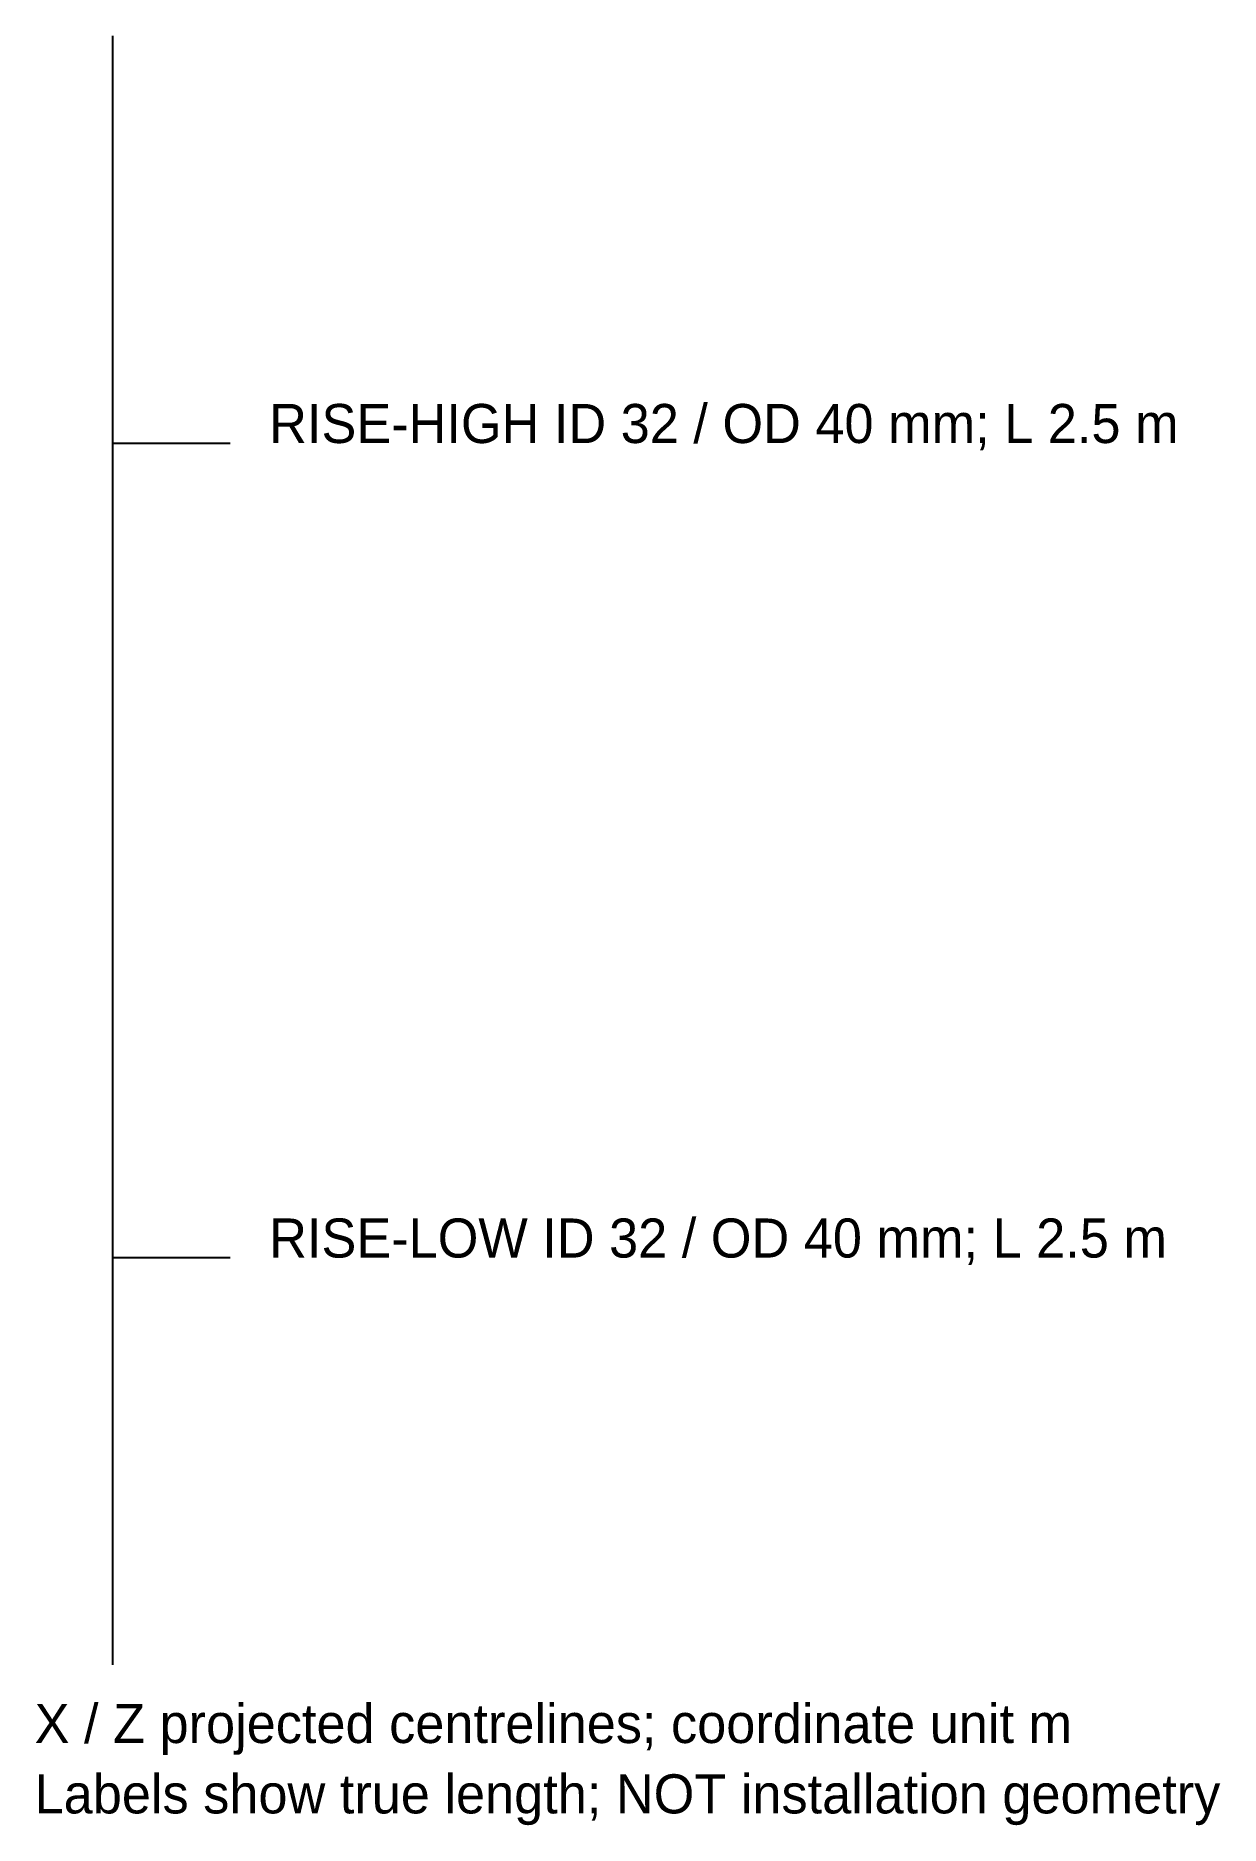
# Model space of a CAD drawing. Header units: metres. Extents: x 0.76 to 4.4, y -0.09 to 5.4.
import ezdxf

# ---------------------------------------------------------------- set-up
doc = ezdxf.new("R2010")
doc.units = ezdxf.units.M
for name, color, linetype in [('BSA_LABEL', 7, 'Continuous'), ('BSA_LEADER', 8, 'Continuous'), ('BSA_PIPE_AXIS', 4, 'Continuous')]:
    doc.layers.add(name, color=color, linetype=linetype)

msp = doc.modelspace()

# ---------------------------------------------------------------- linework, layer by layer
at = {"layer": 'BSA_LEADER'}
for p, q in [((1, 4.15), (1.36, 4.15)), ((1, 1.65), (1.36, 1.65))]:
    msp.add_line(p, q, dxfattribs=at)
at = {"layer": 'BSA_PIPE_AXIS'}
for p, q in [((1, 2.9), (1, 5.4)), ((1, 0.4), (1, 2.9))]:
    msp.add_line(p, q, dxfattribs=at)

# ---------------------------------------------------------------- texts
at = {"layer": 'BSA_LABEL'}
for s, p in [('RISE-HIGH ID 32 / OD 40 mm; L 2.5 m', (1.48, 4.15)), ('RISE-LOW ID 32 / OD 40 mm; L 2.5 m', (1.48, 1.65)), ('X / Z projected centrelines; coordinate unit m', (0.76, 0.16)), ('Labels show true length; NOT installation geometry', (0.76, -0.056))]:
    msp.add_text(s, height=0.12, dxfattribs=at).set_placement(p)

doc.saveas('drawing.dxf')
